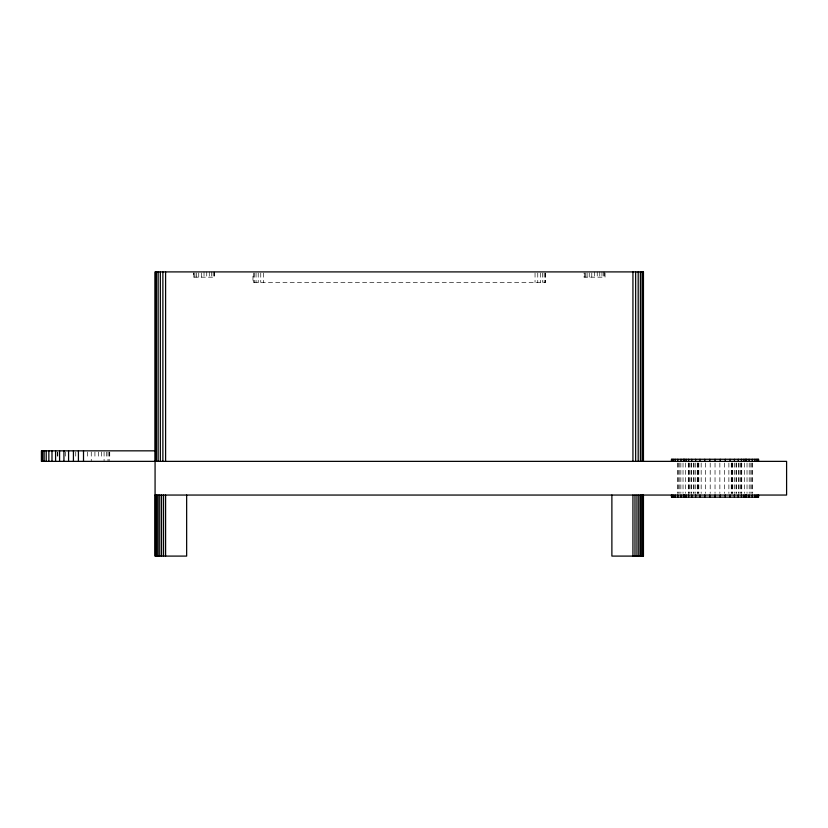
<?xml version="1.0" encoding="UTF-8"?>
<svg xmlns="http://www.w3.org/2000/svg" width="828" height="828" viewBox="0 0 828 828"><rect width="100%" height="100%" fill="white"/><g stroke="black" fill="none" stroke-linecap="round" stroke-linejoin="round"><path stroke-width="0.62" stroke-dasharray="4.14 3.1" d="M752.29 463.049L752.29 493.364M751.927 463.049L751.927 493.364M750.872 463.049L750.872 493.364M749.205 463.049L749.205 493.364M747.022 463.049L747.022 493.364M744.486 463.049L744.486 493.364M741.764 463.049L741.764 493.364M741.226 463.049L741.226 493.364M740.335 463.049L740.335 493.364M739.042 463.049L739.042 493.364M738.586 463.049L738.586 493.364M736.496 463.049L736.496 493.364M736.03 463.049L736.03 493.364M734.322 463.049L734.322 493.364M732.759 463.049L732.759 493.364M732.645 463.049L732.645 493.364M731.6 463.049L731.6 493.364M731.238 463.049L731.238 493.364M728.878 463.049L728.878 493.364M724.531 463.049L724.531 493.364M719.863 463.049L719.863 493.364M715.03 463.049L715.03 493.364M710.196 463.049L710.196 493.364M705.518 463.049L705.518 493.364M701.171 463.049L701.171 493.364M698.822 463.049L698.822 493.364M698.459 463.049L698.459 493.364M697.404 463.049L697.404 493.364M697.3 463.049L697.3 493.364M695.737 463.049L695.737 493.364M694.03 463.049L694.03 493.364M693.553 463.049L693.553 493.364M691.473 463.049L691.473 493.364M691.018 463.049L691.018 493.364M689.714 463.049L689.714 493.364M688.824 463.049L688.824 493.364M688.296 463.049L688.296 493.364M685.563 463.049L685.563 493.364M683.028 463.049L683.028 493.364M680.854 463.049L680.854 493.364M679.177 463.049L679.177 493.364M678.122 463.049L678.122 493.364M677.77 463.049L677.77 493.364M605.04 272.961L605.04 277.173L583.988 277.173L583.988 272.961M604.678 271.905L604.678 277.173M603.622 271.905L603.622 277.173M601.956 271.905L601.956 277.173M599.772 271.905L599.772 277.173M597.236 271.905L597.236 277.173M594.514 271.905L594.514 277.173M591.782 272.961L591.782 277.173M589.246 272.961L589.246 277.173M587.073 272.961L587.073 277.173M585.396 272.961L585.396 277.173M584.34 272.961L584.34 277.173M545.569 273.074L545.569 282.431L252.964 282.431L252.964 273.074M545.207 273.074L545.207 282.431M544.162 273.074L544.162 282.431M542.485 273.074L542.485 282.431M540.301 273.074L540.301 282.431M537.765 273.074L537.765 282.431M535.043 273.074L535.043 282.431M263.49 273.074L263.49 282.431M260.758 273.074L260.758 282.431M258.222 273.074L258.222 282.431M256.049 273.074L256.049 282.431M254.372 273.074L254.372 282.431M253.316 273.074L253.316 282.431M214.545 271.905L214.545 277.173L193.493 277.173L193.493 272.961M214.183 271.905L214.183 277.173M213.138 271.905L213.138 277.173M211.461 271.905L211.461 277.173M209.277 271.905L209.277 277.173M206.741 271.905L206.741 277.173M204.019 271.905L204.019 277.173M201.297 272.961L201.297 277.173M198.751 272.961L198.751 277.173M196.578 272.961L196.578 277.173M194.901 272.961L194.901 277.173M193.856 272.961L193.856 277.173M109.741 452.005L109.741 459.022M109.151 452.005L109.151 461.362M107.992 452.005L107.992 461.362M106.294 452.005L106.294 459.022M104.08 452.005L104.08 461.362M101.399 452.005L101.399 459.022M98.325 452.005L98.325 459.022M94.92 452.005L94.92 459.022M91.256 452.005L91.256 461.362M87.426 452.005L87.426 459.022M75.741 452.005L75.741 459.022M65.609 452.005L65.609 459.022M57.846 452.005L57.846 459.022M57.267 452.005L57.267 459.022"/><path stroke-width="1.24" d="M155.074 450.836L41.4 450.836L41.4 461.362L786.6 461.362L786.6 495.051L155.074 495.051M758.603 461.362L758.603 459.261L671.456 459.261L671.456 461.362M758.603 495.051L758.603 497.152L671.456 497.152L671.456 495.051M758.179 459.261L758.179 461.362M758.179 495.051L758.179 497.152M756.937 459.261L756.937 461.362M756.937 495.051L756.937 497.152M754.929 459.261L754.929 461.362M754.929 495.051L754.929 497.152M752.259 459.261L752.259 461.362M752.259 495.051L752.259 497.152M749.071 459.261L749.071 461.362M749.071 495.051L749.071 497.152M746.494 459.261L746.494 461.362M746.494 495.051L746.494 497.152M745.635 459.261L745.635 461.362M745.635 495.051L745.635 497.152M743.948 459.261L743.948 461.362M743.948 495.051L743.948 497.152M741.464 459.261L741.464 461.362M741.464 495.051L741.464 497.152M738.255 459.261L738.255 461.362M738.255 495.051L738.255 497.152M734.426 459.261L734.426 461.362M734.426 495.051L734.426 497.152M730.058 459.261L730.058 461.362M730.058 495.051L730.058 497.152M725.276 459.261L725.276 461.362M725.276 495.051L725.276 497.152M720.225 459.261L720.225 461.362M720.225 495.051L720.225 497.152M715.03 459.261L715.03 461.362M715.03 495.051L715.03 497.152M709.834 459.261L709.834 461.362M709.834 495.051L709.834 497.152M704.773 459.261L704.773 461.362M704.773 495.051L704.773 497.152M700.002 459.261L700.002 461.362M700.002 495.051L700.002 497.152M695.634 459.261L695.634 461.362M695.634 495.051L695.634 497.152M691.794 459.261L691.794 461.362M691.794 495.051L691.794 497.152M688.596 459.261L688.596 461.362M688.596 495.051L688.596 497.152M686.112 459.261L686.112 461.362M686.112 495.051L686.112 497.152M684.414 459.261L684.414 461.362M684.414 495.051L684.414 497.152M683.555 459.261L683.555 461.362M683.555 495.051L683.555 497.152M680.989 459.261L680.989 461.362M680.989 495.051L680.989 497.152M677.79 459.261L677.79 461.362M677.79 495.051L677.79 497.152M675.13 459.261L675.13 461.362M675.13 495.051L675.13 497.152M673.123 459.261L673.123 461.362M673.123 495.051L673.123 497.152M671.87 459.261L671.87 461.362M671.87 495.051L671.87 497.152M643.449 461.362L643.449 271.905L155.074 271.905L155.074 556.095L186.652 556.095L186.652 495.051M643.449 495.051L643.449 556.095L611.882 556.095L611.882 495.051M643.252 495.051L643.252 556.095M643.097 271.905L643.097 461.362M642.652 495.051L642.652 556.095M642.042 271.905L642.042 461.362M641.679 495.051L641.679 556.095M640.375 271.905L640.375 461.362M640.375 495.051L640.375 556.095M638.781 495.051L638.781 556.095M638.191 271.905L638.191 461.362M636.96 495.051L636.96 556.095M635.656 271.905L635.656 461.362M634.983 495.051L634.983 556.095M632.934 271.905L632.934 461.362M632.934 495.051L632.934 556.095M165.6 271.905L165.6 461.362M165.6 495.051L165.6 556.095M163.551 495.051L163.551 556.095M162.878 271.905L162.878 461.362M161.574 495.051L161.574 556.095M160.342 271.905L160.342 461.362M159.752 495.051L159.752 556.095M158.158 271.905L158.158 461.362M158.158 495.051L158.158 556.095M156.844 495.051L156.844 556.095M156.482 271.905L156.482 461.362M155.871 495.051L155.871 556.095M155.436 271.905L155.436 461.362M155.281 495.051L155.281 556.095M83.504 450.836L83.504 461.362M78.422 450.836L78.422 461.362M73.423 450.836L73.423 461.362M68.569 450.836L68.569 461.362M63.932 450.836L63.932 461.362M59.585 450.836L59.585 461.362M55.579 450.836L55.579 461.362M51.988 450.836L51.988 461.362M48.852 450.836L48.852 461.362M46.223 450.836L46.223 461.362M44.132 450.836L44.132 461.362M42.621 450.836L42.621 461.362M41.71 450.836L41.71 461.362"/></g></svg>
